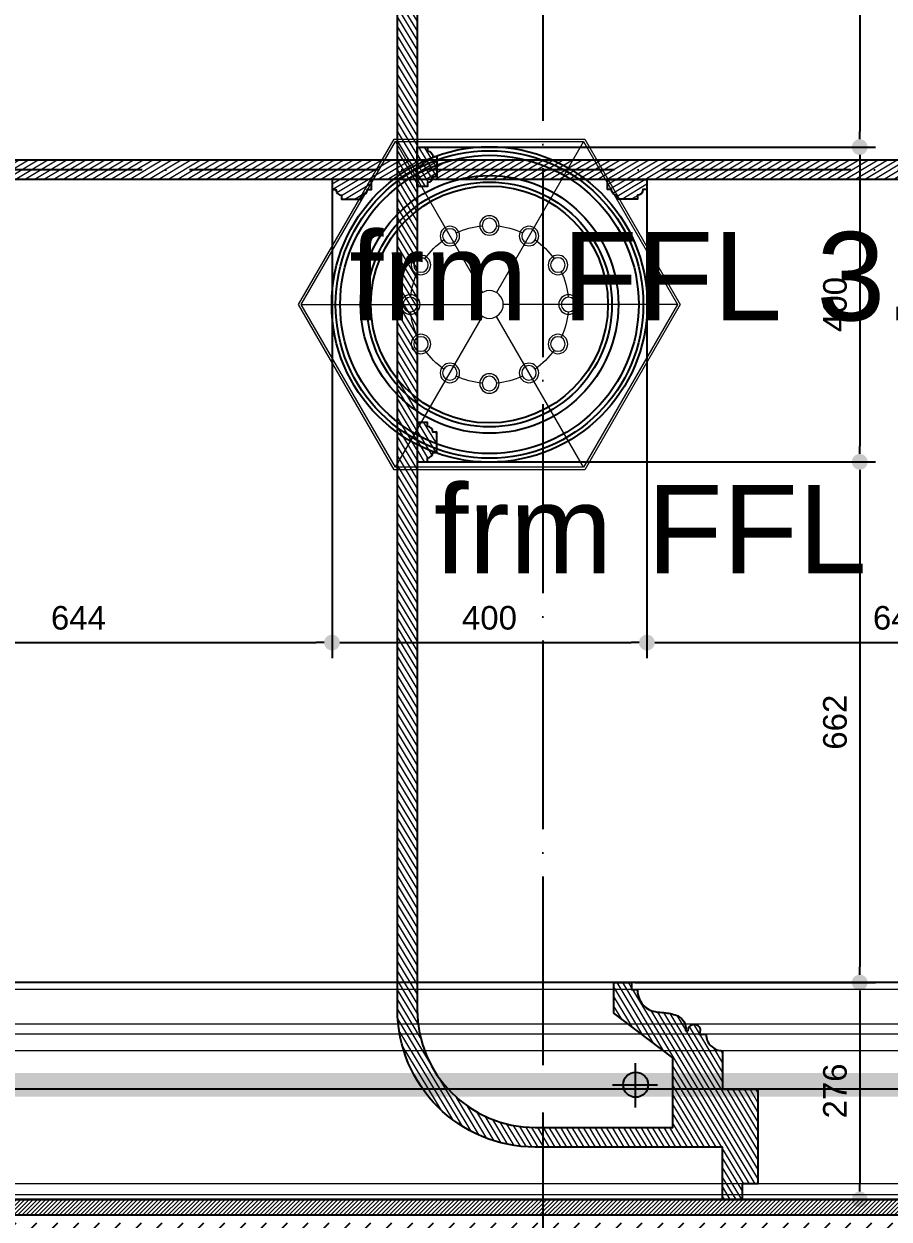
# Model space of a CAD drawing. Header units: inches. Extents: x 193287 to 241687, y 437648 to 550079.
# Drawn here: x 215312 to 216411, y 459577 to 461096 of the extents above; entities that cross this region are included whole.
import ezdxf

# ---------------------------------------------------------------- set-up
doc = ezdxf.new("R2010")
doc.units = ezdxf.units.IN
doc.header["$MEASUREMENT"] = 0
doc.linetypes.add('ACAD_ISO04W100', pattern=[30, 24, -3, 0, -3])
doc.linetypes.add('HIDDEN', pattern=[0.375, 0.25, -0.125])
for name, color, linetype in [('A-DIMESNION-1', 7, 'Continuous'), ('CQ Grg Gypsum', 41, 'Continuous'), ('CQ Light Elevation', 4, 'Continuous'), ('CQ text label', 3, 'Continuous'), ('CQ Wood Section', 1, 'Continuous'), ('Layer1', 1, 'Continuous'), ('xref grd floor$2$CQ Wall hatch_CHB', 8, 'Continuous')]:
    doc.layers.add(name, color=color, linetype=linetype)
for name, color, linetype, lineweight in [('CQ gypsum 2', 42, 'Continuous', 0), ('CQ Gypsum Hatch', 8, 'Continuous', 20), ('CQ lighting plan', 7, 'Continuous', 0), ('CQ Mirror-Glass', 4, 'Continuous', 0), ('CQ plan and elev dimension', 252, 'Continuous', 35), ('CQ wooh hatch', 8, 'HIDDEN', 18), ('Glass', 4, 'Continuous', 0)]:
    doc.layers.add(name, color=color, linetype=linetype, lineweight=lineweight)
doc.styles.get("Standard").update_dxf_attribs({"font": 'arial.ttf'})
doc.dimstyles.new('CQ 20', dxfattribs={"dimscale": 0.2, "dimtxt": 150, "dimasz": 100, "dimexe": 100, "dimexo": 20, "dimgap": 80, "dimtad": 1, "dimdec": 0, "dimzin": 0, "dimdsep": 46, "dimtxsty": 'Standard', "dimblk": 'DOT', "dimcen": 100, "dimclrd": 1, "dimclre": 1, "dimclrt": 3, "dimadec": 0, "dimazin": 0, "dimtfac": 1, "dimtdec": 0, "dimtofl": 0, "dimtmove": 0, "dimatfit": 3, "dimfxl": 1, "dimtolj": 1, "dimtzin": 0, "dimlwd": -1, "dimarcsym": 0})
pattern_1 = [(211.0285767170143, (0, 0), (3.221659560689485, -5.355689467754646), [])]

# ---------------------------------------------------------------- blocks, each defined once
blk = doc.blocks.new('gf15 WC wall plan')
at = {"layer": 'xref grd floor$2$CQ Wall hatch_CHB', "extrusion": (-4.885221514467737e-08, 5.985931785203955e-09, 0.9999999999999988)}
h = blk.add_hatch(dxfattribs=at)
h.set_pattern_fill('ANSI31,_O', color=8, scale=149.9999999999999)
h.set_pattern_definition([(45, (0, 0), (-13.25825214724776, 13.25825214724776), [])])
h.paths.add_polyline_path([(208293.9253826972, 459572.2106636592), (208243.9253826985, 459572.2102942753), (208243.9201743844, 460427.1767733655), (208293.9201743833, 460427.1771427497)], flags=16)
h.paths.add_polyline_path([(207773.1358699492, 459572.2068162319), (207773.1358699492, 459372.2068162266), (210693.9267741525, 459372.2283941008), (210693.9252966241, 459572.2283940944), (208393.9253826943, 459572.2114024273), (208393.9194356097, 460527.1782508994), (208393.7866682873, 460577.1091258041), (208193.7866682896, 460577.1091258042), (208193.8566373116, 460527.1769580551), (208043.9194356214, 460527.1756652107), (208043.9253827038, 459572.2088167387)])
blk = doc.blocks.new('gf15 section line')
at = {"layer": 'Layer1', "linetype": 'ACAD_ISO04W100', "ltscale": 10}
blk.add_line((215468.0817826139, 463774.7741374121, -0.0007205833194886865), (215468.0817826139, 459893.5750722382, -0.0007205833194886865), dxfattribs=at)
at = {"layer": 'Layer1', "linetype": 'ACAD_ISO04W100', "ltscale": 10, "elevation": -0.0006280608648112792}
blk.add_lwpolyline([(217359.7479773852, 461972.0697048946), (213162.2267059415, 461972.0697048946), (213162.2267059415, 461972.0697048946)], dxfattribs=at)
blk = doc.blocks.new('SECTION CEILING A AND B')
at = {"layer": 'CQ Gypsum Hatch', "extrusion": (-4.885221514467737e-08, 5.985931785203955e-09, 0.9999999999999988)}
h = blk.add_hatch(dxfattribs=at)
h.set_pattern_fill('ANSI31', color=256, scale=50, angle=166.0285767170143, style=0)
h.set_pattern_definition(pattern_1)
edge = h.paths.add_edge_path()
edge.add_line((208443.7849097897, 454500.0325953988), (208423.7849484285, 454500.0325953988))
edge.add_line((208423.7849484285, 454500.0325953986), (208423.7849578347, 454525.0326123299))
edge.add_line((208423.7849578347, 454525.0326123299), (208490.2929564922, 454525.0326098813))
edge.add_line((208490.2929564921, 454525.0326098814), (208490.2929629148, 454763.071765746))
edge.add_arc((208665.2929629149, 454763.0717657459), 175.0000000000809, 90.00000000002188, 179.9999999999988, ccw=False)
edge.add_line((208665.2929629149, 454938.071765746), (210422.2769527622, 454938.0716761231))
edge.add_arc((210422.276952762, 454763.0716761229), 175.0000000000104, -1.972466634470038e-11, 89.99999999998488, ccw=False)
edge.add_line((210597.2769527621, 454763.071676123), (210597.2769591847, 454525.0325202584))
edge.add_line((210597.2769591848, 454525.0325202584), (210663.7849578423, 454525.032522707))
edge.add_line((210663.7849578422, 454525.032522707), (210663.7849672485, 454500.0325057757))
edge.add_line((210663.7849672485, 454500.0325057758), (210643.7850058873, 454500.0325057758))
edge.add_line((210643.7850058872, 454500.0325057756), (210643.7850173671, 454480.0324942958))
edge.add_line((210643.7850173672, 454480.0324942959), (210523.7769527616, 454480.0324329131))
edge.add_line((210523.7769527615, 454480.0324329132), (210523.7769527616, 454525.0315746129))
edge.add_line((210523.7769527616, 454525.0315746127), (210474.7769527617, 454525.0315746127))
edge.add_arc((210453.7769527615, 454525.0315746127), 21.00000000001311, -1.655637739435834e-11, 90.00000000013758)
edge.add_line((210453.7769527615, 454546.0315746128), (210453.7769527616, 454555.0315746128))
edge.add_arc((210448.9251286735, 454561.1383035385), 7.799508648191514, 90.00000000008589, 308.4673023858252, ccw=False)
edge.add_line((210448.9251286736, 454568.9378121866), (210448.9251286736, 454571.9378121866))
edge.add_arc((210446.7728611257, 454589.9046622898), 18.09530210381219, 205.7714928765666, 276.8309702012858, ccw=False)
edge.add_arc((210479.7534256677, 454602.7962334284), 53.47024035362525, 186.1635720952232, 202.8448179782273, ccw=False)
edge.add_arc((210094.2561368711, 454569.4318206353), 333.4821786606142, 4.751447811002603, 6.568657367648864)
edge.add_arc((210389.8473039427, 454603.4951739008), 35.93479784875719, 6.527251481520136, 25.3966808044831)
edge.add_arc((210397.9872785086, 454605.1355510861), 27.95025194108858, 29.51902534148804, 91.82174081905524)
edge.add_line((210397.0987394838, 454633.0716761212), (210397.0987394839, 454640.5716761212))
edge.add_line((210397.0987394838, 454640.5716761212), (210388.0987394838, 454640.5716761212))
edge.add_line((210388.0987394838, 454640.5716761212), (210388.0987394839, 454663.0716761231))
edge.add_line((210388.0987394838, 454663.0716761229), (210427.170590851, 454663.071676121))
edge.add_line((210427.1705908511, 454663.071676121), (210483.7769527617, 454588.071676121))
edge.add_line((210483.7769527617, 454588.0716761212), (210572.2769527622, 454588.0716761212))
edge.add_line((210572.2769527621, 454588.0716761212), (210572.2769527622, 454763.071676123))
edge.add_arc((210422.2769527621, 454763.0716761229), 149.9999999999423, 1.09411081042345e-12, 90.00000000002268)
edge.add_line((210422.2769527621, 454913.0716761229), (208665.2929629148, 454913.0717657459))
edge.add_arc((208665.2929629149, 454763.0717657459), 150.0000000000553, 89.99999999999037, 179.9999999999741)
edge.add_line((208515.2929629149, 454763.0717657459), (208515.2929629149, 454588.071765744))
edge.add_line((208515.2929629148, 454588.0717657442), (208603.7929629153, 454588.0717657442))
edge.add_line((208603.7929629154, 454588.0717657442), (208660.399324826, 454663.0717657442))
edge.add_line((208660.3993248259, 454663.0717657442), (208699.4711761931, 454663.0717657461))
edge.add_line((208699.4711761931, 454663.071765746), (208699.4711761931, 454640.5717657441))
edge.add_line((208699.4711761931, 454640.5717657441), (208690.4711761931, 454640.5717657441))
edge.add_line((208690.4711761931, 454640.5717657442), (208690.471176193, 454633.0717657442))
edge.add_arc((208689.5826371683, 454605.1356407092), 27.95025194110979, 88.17825918106928, 150.4809746586266)
edge.add_arc((208697.7226117339, 454603.4952635241), 35.9347978485243, 154.6033191954972, 173.4727485184707)
edge.add_arc((208993.3137788072, 454569.4319102603), 333.482178661847, 173.431342632741, 175.2485521893872)
edge.add_arc((208607.816490009, 454602.7963230516), 53.47024035380047, -22.844817978407775, -6.163572095407119, ccw=False)
edge.add_arc((208640.7970545513, 454589.9047519128), 18.09530210368276, 263.169029798688, 334.22850712339607, ccw=False)
edge.add_line((208638.6447870034, 454571.9379018097), (208638.6447870033, 454568.9379018097))
edge.add_arc((208638.6447870034, 454561.1383931615), 7.799508648183966, -128.4673023859773, 89.99999999998272, ccw=False)
edge.add_line((208633.7929629153, 454555.0316642358), (208633.7929629153, 454546.0316642359))
edge.add_arc((208633.7929629154, 454525.0316642359), 21.00000000001311, 89.99999999998346, 179.9999999999834)
edge.add_line((208612.7929629154, 454525.0316642357), (208563.7929629154, 454525.0316642357))
edge.add_line((208563.7929629154, 454525.0316642358), (208563.7929629153, 454480.0325225361))
edge.add_line((208563.7929629154, 454480.0325225362), (208443.7848983099, 454480.032583919))
edge.add_line((208443.7848983098, 454480.032583919), (208443.7849097897, 454500.0325953988))
h = blk.add_hatch(dxfattribs=at)
h.set_pattern_fill('ANSI31', color=256, scale=50, angle=166.0285767170143, style=0)
h.set_pattern_definition(pattern_1)
edge = h.paths.add_edge_path()
edge.add_line((209743.8259636351, 454913.071709873), (209743.8259636351, 454900.1428368285))
edge.add_line((209743.8259636352, 454900.1428368285), (209738.8259636353, 454900.1428368285))
edge.add_arc((209731.7476540919, 454900.1500785601), 7.078313247855713, -89.94138141292848, -0.058618587448620474, ccw=False)
edge.add_line((209731.7548958233, 454893.0717690166), (209731.7548958233, 454888.0717690166))
edge.add_line((209731.7548958233, 454888.0717690166), (209705.8970314471, 454888.071709873))
edge.add_line((209705.8970314471, 454888.0717098732), (209705.897031447, 454893.0717098732))
edge.add_arc((209705.9042731784, 454900.1500194165), 7.078313247756709, 180.0586185872999, 269.9413814132354, ccw=False)
edge.add_line((209698.8259636351, 454900.142777685), (209693.8259636351, 454900.142777685))
edge.add_line((209693.8259636351, 454900.142777685), (209693.8259636016, 454913.071709873))
edge.add_line((209693.8259636016, 454913.071709873), (209743.8259636351, 454913.071709873))
edge = h.paths.add_edge_path()
edge.add_line((209343.7439520419, 454913.0717098731), (209343.7439520419, 454900.1428368286))
edge.add_line((209343.7439520419, 454900.1428368285), (209348.7439520418, 454900.1428368285))
edge.add_arc((209355.8222615851, 454900.1500785602), 7.078313247785144, 180.0586185876428, 269.9413814131221)
edge.add_line((209355.8150198537, 454893.0717690168), (209355.8150198537, 454888.0717690168))
edge.add_line((209355.8150198537, 454888.0717690168), (209381.67288423, 454888.0717098733))
edge.add_line((209381.67288423, 454888.0717098732), (209381.67288423, 454893.0717098732))
edge.add_arc((209381.6656424985, 454900.1500194164), 7.078313247785144, 270.0586185876429, 359.9413814131221)
edge.add_line((209388.7439520418, 454900.1427776851), (209393.7439520418, 454900.142777685))
edge.add_line((209393.7439520418, 454900.1427776848), (209393.7439520756, 454913.0717098732))
edge.add_line((209393.7439520756, 454913.0717098732), (209343.743952042, 454913.0717098732))
at = {"layer": 'CQ Grg Gypsum', "extrusion": (-4.885221514467737e-08, 5.985931785203956e-09, 0.9999999999999988), "elevation": -0.007346103047226621}
blk.add_lwpolyline([(208443.7849097897, 454500.0325953986), (208423.7849484284, 454500.0325953984), (208423.7849578346, 454525.0326123297), (208490.2929564921, 454525.0326098813), (208490.2929629147, 454763.0717657457, -0.414213562373095), (208665.2929629148, 454938.0717657459), (210422.2769527621, 454938.0716761229, -0.4142135623730951), (210597.2769527621, 454763.0716761228), (210597.2769591847, 454525.0325202582), (210663.7849578422, 454525.0325227068), (210663.7849672485, 454500.0325057756), (210643.7850058872, 454500.0325057755), (210643.7850173671, 454480.0324942957), (210523.7769527615, 454480.032432913), (210523.7769527615, 454525.0315746125), (210474.7769527616, 454525.0315746127, 0.4142135623730951), (210453.7769527615, 454546.0315746127), (210453.7769527616, 454555.0315746126, -1.408012182039782), (210448.9251286736, 454568.9378121864), (210448.9251286736, 454571.9378121865, -0.3203886580188211), (210430.4774045141, 454582.0371307805, -0.07291447245681257), (210426.5922739091, 454597.0552799207, 0.00792923866215691), (210425.5491688623, 454607.580089774, 0.08251996361405504), (210422.3093679562, 454618.9069906794, 0.2787474963378558), (210397.0987394838, 454633.071676121), (210397.0987394838, 454640.571676121), (210388.0987394838, 454640.571676121), (210388.0987394838, 454663.0716761227), (210427.170590851, 454663.0716761208), (210483.7769527617, 454588.071676121), (210572.2769527621, 454588.071676121), (210572.2769527621, 454763.0716761227, 0.4142135623730951), (210422.2769527621, 454913.0716761227), (208665.2929629148, 454913.0717657457, 0.414213562373095), (208515.2929629148, 454763.0717657457), (208515.2929629147, 454588.071765744), (208603.7929629153, 454588.0717657441), (208660.3993248259, 454663.0717657441), (208699.471176193, 454663.0717657458), (208699.471176193, 454640.5717657439), (208690.471176193, 454640.571765744), (208690.471176193, 454633.0717657439, 0.2787474963378738), (208665.2605477206, 454618.9070803025, 0.08251996361405872), (208662.0207468145, 454607.5801793971, 0.007929238662157688), (208660.9776417677, 454597.0553695437, -0.0729144724568158), (208657.0925111627, 454582.0372204033, -0.3203886580188293), (208638.6447870034, 454571.9379018095), (208638.6447870033, 454568.9379018095, -1.408012182039784), (208633.7929629152, 454555.0316642356), (208633.7929629153, 454546.0316642357, 0.414213562373095), (208612.7929629153, 454525.0316642355), (208563.7929629153, 454525.0316642356), (208563.7929629154, 454480.032522536), (208443.7848983098, 454480.0325839188)], format="xyb", close=True, dxfattribs=at)
at = {"layer": 'CQ Grg Gypsum', "extrusion": (-4.885221514467737e-08, 5.985931785203956e-09, 0.9999999999999988)}
for points, elevation in [([(209343.7439520418, 454913.0717098729), (209343.7439520419, 454900.1428368284), (209348.7439520418, 454900.1428368284, 0.4136143785872561), (209355.8150198537, 454893.0717690166), (209355.8150198536, 454888.0717690166), (209381.6728842299, 454888.071709873), (209381.6728842299, 454888.071709873), (209381.6728842299, 454893.0717098729, 0.4136143785872561), (209388.7439520418, 454900.1427776849), (209393.7439520418, 454900.1427776847), (209393.7439520756, 454913.071709873), (209343.7439520418, 454913.0717098729)], -0.00734610304722662), ([(209743.8259636351, 454913.0717098728), (209743.8259636351, 454900.1428368283), (209738.8259636352, 454900.1428368283, -0.4136143785872561), (209731.7548958233, 454893.0717690164), (209731.7548958233, 454888.0717690164), (209705.8970314471, 454888.071709873), (209705.8970314471, 454888.071709873), (209705.8970314469, 454893.071709873, -0.4136143785872561), (209698.825963635, 454900.1427776848), (209693.8259636351, 454900.1427776848), (209693.8259636015, 454913.0717098729), (209743.8259636351, 454913.0717098728)], -0.007346671496147721)]:
    blk.add_lwpolyline(points, format="xyb", dxfattribs=dict(at, elevation=elevation))
blk = doc.blocks.new('SECTION CEILING C AND D')
at = {"layer": 'CQ Gypsum Hatch'}
h = blk.add_hatch(dxfattribs=at)
h.set_pattern_fill('ANSI31', color=256, scale=50.00000000000004, angle=166.0285767170143, style=0)
h.set_pattern_definition([(211.0285767170143, (0, 0), (3.221659560689488, -5.35568946775465), [])])
edge = h.paths.add_edge_path()
edge.add_line((221496.3634083793, 451355.5940321152), (221476.3634470181, 451355.5940321151))
edge.add_line((221476.3634470181, 451355.5940321151), (221476.3634564243, 451380.5940490463))
edge.add_line((221476.3634564243, 451380.5940490463), (221542.8714550818, 451380.5940465979))
edge.add_line((221542.8714550818, 451380.5940465979), (221542.8714615044, 451618.6332024623))
edge.add_arc((221717.8714615046, 451618.6332024623), 175.0000000001455, 90.00000000000949, 180.000000000019, ccw=False)
edge.add_line((221717.8714615045, 451793.6332024625), (223510.0454513518, 451793.6331128395))
edge.add_arc((223510.0454513518, 451618.6331128394), 175, 0, 89.9999999999904, ccw=False)
edge.add_line((223685.0454513518, 451618.6331128395), (223685.0454577744, 451380.5939569749))
edge.add_line((223685.0454577744, 451380.5939569749), (223751.5534564319, 451380.5939594235))
edge.add_line((223751.5534564319, 451380.5939594235), (223751.5534658382, 451355.5939424923))
edge.add_line((223751.5534658382, 451355.5939424923), (223731.5535044769, 451355.5939424921))
edge.add_line((223731.5535044769, 451355.5939424921), (223731.5535159568, 451335.5939310124))
edge.add_line((223731.5535159568, 451335.5939310124), (223611.5454513512, 451335.5938696297))
edge.add_line((223611.5454513512, 451335.5938696297), (223611.5454513512, 451380.5930113292))
edge.add_line((223611.5454513512, 451380.5930113292), (223562.5454513513, 451380.5930113293))
edge.add_arc((223541.5454513513, 451380.5930113291), 21.00000000005821, 1.587987341361105e-10, 90.00000000015879)
edge.add_line((223541.5454513512, 451401.5930113293), (223541.5454513513, 451410.5930113292))
edge.add_arc((223536.6936272633, 451416.6997402548), 7.799508648152966, 90, 308.4673023861515, ccw=False)
edge.add_line((223536.6936272633, 451424.4992489031), (223536.6936272633, 451427.4992489031))
edge.add_arc((223534.5413597154, 451445.4660990062), 18.09530210384791, 205.7714928767011, 276.8309702013683, ccw=False)
edge.add_arc((223567.5219242569, 451458.3576701449), 53.47024035310794, 186.1635720954239, 202.844817978426, ccw=False)
edge.add_arc((223182.0246354605, 451424.9932573508), 333.4821786610068, 4.751447811113967, 6.568657367759998)
edge.add_arc((223477.615802532, 451459.0566106173), 35.93479784915663, 6.527251481196853, 25.39668080415777)
edge.add_arc((223485.7557770983, 451460.6969878025), 27.9502519411558, 29.51902534153829, 91.82174081903165)
edge.add_line((223484.8672380735, 451488.6331128377), (223484.8672380735, 451496.1331128377))
edge.add_line((223484.8672380735, 451496.1331128377), (223475.8672380735, 451496.1331128377))
edge.add_line((223475.8672380735, 451496.1331128377), (223475.8672380735, 451518.6331128394))
edge.add_line((223475.8672380735, 451518.6331128394), (223514.9390894407, 451518.6331128374))
edge.add_line((223514.9390894407, 451518.6331128374), (223571.5454513514, 451443.6331128376))
edge.add_line((223571.5454513514, 451443.6331128376), (223660.0454513518, 451443.6331128376))
edge.add_line((223660.0454513518, 451443.6331128376), (223660.0454513518, 451618.6331128394))
edge.add_arc((223510.0454513518, 451618.6331128392), 150, 0, 89.99999999999999)
edge.add_line((223510.0454513518, 451768.6331128394), (221717.8714615045, 451768.6332024623))
edge.add_arc((221717.8714615045, 451618.6332024622), 150, 89.99999999999999, 180)
edge.add_line((221567.8714615045, 451618.6332024623), (221567.8714615044, 451443.6332024607))
edge.add_line((221567.8714615044, 451443.6332024607), (221656.371461505, 451443.6332024607))
edge.add_line((221656.371461505, 451443.6332024607), (221712.9778234156, 451518.6332024607))
edge.add_line((221712.9778234156, 451518.6332024607), (221752.0496747827, 451518.6332024625))
edge.add_line((221752.0496747827, 451518.6332024625), (221752.0496747827, 451496.1332024605))
edge.add_line((221752.0496747827, 451496.1332024605), (221743.0496747827, 451496.1332024607))
edge.add_line((221743.0496747827, 451496.1332024607), (221743.0496747827, 451488.6332024605))
edge.add_arc((221742.1611357578, 451460.6970774254), 27.9502519410732, 88.17825918066262, 150.4809746582109)
edge.add_arc((221750.301110324, 451459.0567002404), 35.93479784899679, 154.6033191957228, 173.4727485186793)
edge.add_arc((222045.8922773975, 451424.9933469757), 333.4821786626222, 173.431342632584, 175.2485521892302)
edge.add_arc((221660.3949885988, 451458.357759768), 53.47024035372762, 337.15518202151657, 353.8364279045223, ccw=False)
edge.add_arc((221693.375553141, 451445.466188629), 18.09530210362531, 263.16902979845247, 334.22850712318433, ccw=False)
edge.add_line((221691.2232855931, 451427.4993385262), (221691.2232855929, 451424.4993385262))
edge.add_arc((221691.223285593, 451416.6998298779), 7.799508648167831, -128.46730238588572, 90, ccw=False)
edge.add_line((221686.3714615049, 451410.5931009523), (221686.371461505, 451401.5931009523))
edge.add_arc((221686.3714615051, 451380.5931009521), 21.00000000011642, 90.0000000002382, 180.0000000001588)
edge.add_line((221665.371461505, 451380.5931009522), (221616.371461505, 451380.5931009522))
edge.add_line((221616.371461505, 451380.5931009522), (221616.371461505, 451335.5939592526))
edge.add_line((221616.371461505, 451335.5939592526), (221496.3633968995, 451335.5940206355))
edge.add_line((221496.3633968995, 451335.5940206355), (221496.3634083793, 451355.5940321152))
at = {"layer": 'CQ Gypsum Hatch', "extrusion": (-4.885221514467738e-08, 5.985931785203955e-09, 0.9999999999999988)}
h = blk.add_hatch(dxfattribs=at)
h.set_pattern_fill('ANSI31', color=256, scale=50.00000000000004, angle=166.0285767170143, style=0)
h.set_pattern_definition([(211.0285767170143, (13070.17349858927, -3144.438563283119), (3.221659560689488, -5.355689467754651), [])])
edge = h.paths.add_edge_path()
edge.add_line((222813.9994622246, 451768.6331465902), (222813.9994622246, 451755.7042735457))
edge.add_line((222813.9994622246, 451755.7042735457), (222808.9994622247, 451755.7042735457))
edge.add_arc((222801.9211526813, 451755.7115152773), 7.07831324785572, -89.94138141292848, -0.058618587448620474, ccw=False)
edge.add_line((222801.9283944128, 451748.6332057338), (222801.9283944128, 451743.6332057338))
edge.add_line((222801.9283944128, 451743.6332057338), (222776.0705300365, 451743.6331465903))
edge.add_line((222776.0705300366, 451743.6331465904), (222776.0705300364, 451748.6331465904))
edge.add_arc((222776.0777717678, 451755.7114561337), 7.078313247756716, 180.0586185872999, 269.9413814132354, ccw=False)
edge.add_line((222768.9994622245, 451755.7042144022), (222763.9994622245, 451755.7042144022))
edge.add_line((222763.9994622246, 451755.7042144022), (222763.999462191, 451768.6331465903))
edge.add_line((222763.999462191, 451768.6331465903), (222813.9994622245, 451768.6331465903))
edge = h.paths.add_edge_path()
edge.add_line((222413.9174506313, 451768.6331465903), (222413.9174506313, 451755.7042735458))
edge.add_line((222413.9174506314, 451755.7042735458), (222418.9174506313, 451755.7042735457))
edge.add_arc((222425.9957601746, 451755.7115152774), 7.078313247785151, 180.0586185876428, 269.9413814131221)
edge.add_line((222425.9885184432, 451748.633205734), (222425.9885184432, 451743.633205734))
edge.add_line((222425.9885184431, 451743.633205734), (222451.8463828194, 451743.6331465905))
edge.add_line((222451.8463828194, 451743.6331465904), (222451.8463828194, 451748.6331465904))
edge.add_arc((222451.8391410879, 451755.7114561336), 7.078313247785151, 270.0586185876429, 359.9413814131221)
edge.add_line((222458.9174506312, 451755.7042144023), (222463.9174506312, 451755.7042144022))
edge.add_line((222463.9174506312, 451755.7042144021), (222463.917450665, 451768.6331465904))
edge.add_line((222463.9174506651, 451768.6331465904), (222413.9174506314, 451768.6331465904))
at = {"layer": 'CQ Grg Gypsum', "extrusion": (-4.885221514467737e-08, 5.985931785203956e-09, 0.9999999999999988), "elevation": -0.008773270307329804}
blk.add_lwpolyline([(221496.363408379, 451355.5940321154), (221476.3634470178, 451355.5940321152), (221476.363456424, 451380.5940490465), (221542.8714550814, 451380.594046598), (221542.8714615041, 451618.6332024625, -0.414213562373095), (221717.8714615042, 451793.6332024626), (223510.0454513514, 451793.6331128397, -0.4142135623730951), (223685.0454513514, 451618.6331128396), (223685.0454577741, 451380.593956975), (223751.5534564315, 451380.5939594236), (223751.5534658378, 451355.5939424924), (223731.5535044766, 451355.5939424922), (223731.5535159565, 451335.5939310125), (223611.5454513509, 451335.5938696298), (223611.5454513509, 451380.5930113293), (223562.545451351, 451380.5930113294, 0.4142135623730951), (223541.5454513509, 451401.5930113294), (223541.545451351, 451410.5930113294, -1.408012182039782), (223536.693627263, 451424.4992489032), (223536.693627263, 451427.4992489032, -0.3203886580188211), (223518.2459031035, 451437.5985674972, -0.07291447245681257), (223514.3607724985, 451452.6167166375, 0.00792923866215691), (223513.3176674517, 451463.1415264908, 0.08251996361405504), (223510.0778665455, 451474.4684273962, 0.2787474963378558), (223484.8672380731, 451488.6331128378), (223484.8672380731, 451496.1331128378), (223475.8672380731, 451496.1331128378), (223475.8672380731, 451518.6331128395), (223514.9390894404, 451518.6331128376), (223571.545451351, 451443.6331128377), (223660.0454513514, 451443.6331128377), (223660.0454513514, 451618.6331128395, 0.4142135623730951), (223510.0454513514, 451768.6331128395), (221717.8714615042, 451768.6332024625, 0.414213562373095), (221567.8714615042, 451618.6332024625), (221567.8714615041, 451443.6332024608), (221656.3714615047, 451443.6332024608), (221712.9778234152, 451518.6332024608), (221752.0496747824, 451518.6332024626), (221752.0496747824, 451496.1332024607), (221743.0496747824, 451496.1332024608), (221743.0496747824, 451488.6332024607, 0.2787474963378738), (221717.83904631, 451474.4685170192, 0.08251996361405872), (221714.5992454038, 451463.1416161139, 0.007929238662157688), (221713.5561403571, 451452.6168062605, -0.0729144724568158), (221709.671009752, 451437.5986571201, -0.3203886580188293), (221691.2232855927, 451427.4993385263), (221691.2232855926, 451424.4993385263, -1.408012182039784), (221686.3714615046, 451410.5931009524), (221686.3714615047, 451401.5931009525, 0.414213562373095), (221665.3714615047, 451380.5931009523), (221616.3714615047, 451380.5931009523), (221616.3714615047, 451335.5939592528), (221496.3633968991, 451335.5940206356)], format="xyb", close=True, dxfattribs=at)
at = {"layer": 'CQ Grg Gypsum', "extrusion": (-4.885221514467737e-08, 5.985931785203956e-09, 0.9999999999999988)}
for points, elevation in [([(222413.9174506311, 451768.6331465896), (222413.9174506312, 451755.704273545), (222418.917450631, 451755.7042735451, 0.4136143785872561), (222425.988518443, 451748.6332057333), (222425.9885184429, 451743.6332057333), (222451.8463828192, 451743.6331465897), (222451.8463828192, 451743.6331465897), (222451.8463828192, 451748.6331465896, 0.4136143785872561), (222458.917450631, 451755.7042144015), (222463.917450631, 451755.7042144013), (222463.9174506649, 451768.6331465897), (222413.9174506311, 451768.6331465896)], -0.008771639248283798), ([(222813.9994622244, 451768.6331465894), (222813.9994622244, 451755.704273545), (222808.9994622245, 451755.7042735449, -0.4136143785872561), (222801.9283944126, 451748.6332057331), (222801.9283944126, 451743.6332057331), (222776.0705300363, 451743.6331465896), (222776.0705300363, 451743.6331465896), (222776.0705300362, 451748.6331465896, -0.4136143785872561), (222768.9994622243, 451755.7042144014), (222763.9994622244, 451755.7042144014), (222763.9994621908, 451768.6331465895), (222813.9994622244, 451768.6331465894)], -0.008772207697204897)]:
    blk.add_lwpolyline(points, format="xyb", dxfattribs=dict(at, elevation=elevation))
at = {"layer": 'CQ Light Elevation', "extrusion": (-4.885221514467737e-08, 5.985931785203956e-09, 0.9999999999999988)}
for points, elevation in [([(221622.0727365949, 451520.2962174568), (221622.0727365949, 451463.1294082287)], -0.00877110811993196), ([(221593.1039725536, 451491.0480204136), (221649.4034347953, 451491.0480204134)], -0.008771108119931962)]:
    blk.add_lwpolyline(points, dxfattribs=dict(at, elevation=elevation))
blk.add_circle((221622.0727365949, 451491.0480204134, -0.008771108119931962), 15.87653305614367, dxfattribs=at)
blk = doc.blocks.new('vanity gf-15')
at = {"layer": 'CQ wooh hatch', "linetype": 'ByBlock', "extrusion": (-4.88522151446774e-08, 5.985931785203956e-09, 0.9999999999999988)}
h = blk.add_hatch(dxfattribs=at)
h.set_pattern_fill('ANSI31', color=256, scale=30.00000000000006, angle=-180)
h.set_pattern_definition([(225, (-5.331765241535519e-09, -129.7731608828757), (2.651650429449559, -2.651650429449559), [])])
h.paths.add_polyline_path([(210423.8386439621, 459582.1116100324), (208663.8022110169, 459582.1116100324), (208663.8022110169, 459602.1081235725), (210423.8386439626, 459602.1081236136)])
at = {"layer": 'CQ Mirror-Glass', "extrusion": (-4.885221514467737e-08, 5.985931785203956e-09, 0.9999999999999988), "elevation": -0.008225228890931162}
blk.add_lwpolyline([(208693.5124156521, 459608.1205094772), (208683.8245858584, 459608.1205094934, 0.037239687188083), (208683.7800837225, 459608.1171903993), (208663.8022110168, 459605.1205094935), (208663.8022110167, 459602.1205094935), (208693.5124156521, 459602.1205094772), (210423.838643962, 459602.1204908174), (210423.8386439619, 459605.1204908173), (210403.8386439619, 459608.1171717232, 0.05590576497538701), (210403.8386439619, 459608.1171717232)], format="xyb", close=True, dxfattribs=at)
at = {"layer": 'CQ Wood Section', "extrusion": (-4.885221514467737e-08, 5.985931785203956e-09, 0.9999999999999988), "elevation": -0.008226476745328372}
blk.add_lwpolyline([(210423.8386439621, 459582.1116100324), (208663.8022110169, 459582.1116100324), (208663.8022110169, 459602.1081235725), (210423.8386439626, 459602.1081236136)], close=True, dxfattribs=at)
blk = doc.blocks.new('A$C0E773A1C')
at = {"layer": 'Glass'}
for p, q in [((0, 239.0230114446022), (0, 17.61059186124476)), ((-207, 119.5115057223593), (-15.25121992756612, 8.805295930535067)), ((207, 119.5115057222428), (15.25121992750792, 8.805295930651482)), ((-207.0000000001164, -119.5115057221264), (-15.25121992750792, -8.805295930651482)), ((207, -119.5115057222428), (15.25121992750792, -8.80529593070969)), ((0, -239.0230114444857), (0, -17.61059186130296))]:
    blk.add_line(p, q, dxfattribs=at)
for points in [[(-210.0000000000582, -121.2435565298074), (0, -242.487113059673), (210, -121.2435565298656), (210, 121.2435565297492), (5.82077e-11, 242.487113059673), (-210, 121.2435565298074)], [(-207.0000000000582, -119.5115057221846), (0, -239.023011444544), (207, -119.5115057222428), (207, 119.5115057221846), (0, 239.023011444544), (-207, 119.5115057223011)]]:
    blk.add_lwpolyline(points, close=True, dxfattribs=at)
for centre, radius in [((0, 100.4684314218466), 12.37583990416853), ((0, 100.4684314218466), 9.258665780768684), ((-50.23421571089421, 87.00821388961049), 12.37583990416853), ((-50.23421571089421, 87.00821388961049), 9.258665780768684), ((50.23421571101062, 87.00821388966871), 12.37583990416853), ((50.23421571101062, 87.00821388966871), 9.258665780768684), ((-87.00821388972689, 50.23421571101062), 12.37583990416853), ((87.00821388972689, 50.23421571089421), 12.37583990416853), ((-87.00821388972689, 50.23421571101062), 9.258665780768684), ((87.00821388972689, 50.23421571089421), 9.258665780768684), ((0, 0), 17.61059186125119), ((-100.4684314218466, -5.82077e-11), 12.37583990416853), ((-100.4684314218466, -5.82077e-11), 9.258665780768684), ((100.4684314219048, 0), 12.37583990416853), ((100.4684314219048, 0), 9.258665780768684), ((-87.00821388972689, -50.23421571089421), 12.37583990416853), ((-87.00821388972689, -50.23421571089421), 9.258665780768684), ((87.00821388972689, -50.23421571095241), 12.37583990416853), ((87.00821388972689, -50.23421571095241), 9.258665780768684), ((-50.23421571095241, -87.00821388978513), 12.37583990416853), ((50.23421571089421, -87.00821388978513), 12.37583990416853), ((-50.23421571095241, -87.00821388978513), 9.258665780768684), ((0, -100.4684314218466), 12.37583990416853), ((50.23421571089421, -87.00821388978513), 9.258665780768684), ((0, -100.4684314218466), 9.258665780768684)]:
    blk.add_circle(centre, radius, dxfattribs=at)
for start, end in [(95.28196130513157, 114.7180386971825), (65.28196130281745, 84.71803869486844), (125.2819613037901, 144.7180386963198), (35.28196130368017, 54.71803869620988), (155.2819613026356, 174.7180386948492), (5.281961305150749, 24.71803869736439), (185.2819613051506, 204.7180386973644), (335.2819613026357, 354.7180386948493), (215.2819613036802, 234.7180386962099), (305.2819613037901, 324.7180386963198), (245.2819613028175, 264.7180386948684), (275.2819613051316, 294.7180386971825)]:
    blk.add_arc((0, 0), 100.4684314218637, start, end, dxfattribs=at)
blk = doc.blocks.new('_Dot')
at = {"color": 0, "linetype": 'ByBlock', "lineweight": -2}
blk.add_line((-0.5, 0), (-1, 0), dxfattribs=at)
at = {"color": 0, "linetype": 'ByBlock', "const_width": 0.5}
blk.add_lwpolyline([(-0.25, 0, 1), (0.25, 0, 1)], format="xyb", close=True, dxfattribs=at)
blk = doc.blocks.new('*D603')
at = {"layer": 'A-DIMESNION-1', "color": 1, "lineweight": -2, "ltscale": 0.05, "transparency": 16777216}
for p, q in [((217053.5421522157, 459718.1093650103), (217053.5421522157, 459058.001473578)), ((214753.5421522189, 459568.109364808), (214753.5421522189, 459058.001473578))]:
    blk.add_line(p, q, dxfattribs=at)
at = {"layer": 'A-DIMESNION-1', "color": 1, "ltscale": 0.05, "transparency": 16777216}
blk.add_line((217033.5421522157, 459078.001473578), (214773.5421522189, 459078.001473578), dxfattribs=at)
at = {"layer": 'Defpoints', "color": 0, "linetype": 'Continuous', "ltscale": 0.05, "transparency": 16777216}
for p in [(217053.5421522157, 459722.1093650103, -0.0005674897561168324), (214753.5421522189, 459572.109364808, -0.0006789519611804394), (214753.5421522189, 459078.001473578)]:
    blk.add_point(p, dxfattribs=at)
at = {"layer": 'A-DIMESNION-1', "color": 1, "linetype": 'Continuous', "ltscale": 0.05, "transparency": 16777216, "xscale": 20, "yscale": 20, "zscale": 20, "rotation": 180}
blk.add_blockref('_Dot', (214753.5421522189, 459078.001473578), dxfattribs=at)
at = {"layer": 'A-DIMESNION-1', "color": 1, "linetype": 'Continuous', "ltscale": 0.05, "transparency": 16777216, "xscale": 20, "yscale": 20, "zscale": 20}
blk.add_blockref('_Dot', (217053.5421522157, 459078.001473578), dxfattribs=at)
at = {"layer": 'A-DIMESNION-1', "color": 3, "linetype": 'Continuous', "ltscale": 0.05, "transparency": 16777216, "insert": (215903.5421522173, 459109.3288951332), "char_height": 30, "attachment_point": 5}
blk.add_mtext('\\A1;2300', dxfattribs=at)
blk = doc.blocks.new('*D846')
at = {"layer": 'A-DIMESNION-1', "color": 1, "lineweight": -2, "ltscale": 0.05, "transparency": 16777216}
for p, q in [((215703.5011235033, 460894.728941325), (215703.5011235033, 460289.927597309)), ((215059.2283121392, 460481.6898217963), (215059.2283121392, 460289.927597309))]:
    blk.add_line(p, q, dxfattribs=at)
at = {"layer": 'A-DIMESNION-1', "color": 1, "ltscale": 0.05, "transparency": 16777216}
blk.add_line((215079.2283121392, 460309.927597309), (215683.5011235033, 460309.927597309), dxfattribs=at)
at = {"layer": 'Defpoints', "color": 0, "linetype": 'Continuous', "ltscale": 0.05, "transparency": 16777216}
for p in [(215703.5011235033, 460898.728941325, -0.0007566635576983067), (215059.2283121392, 460485.6898217963, -0.0005500193603758042), (215703.5011235033, 460309.927597309)]:
    blk.add_point(p, dxfattribs=at)
at = {"layer": 'A-DIMESNION-1', "color": 1, "linetype": 'Continuous', "ltscale": 0.05, "transparency": 16777216, "xscale": 20, "yscale": 20, "zscale": 20, "rotation": 180}
blk.add_blockref('_Dot', (215059.2283121392, 460309.927597309), dxfattribs=at)
at = {"layer": 'A-DIMESNION-1', "color": 1, "linetype": 'Continuous', "ltscale": 0.05, "transparency": 16777216, "xscale": 20, "yscale": 20, "zscale": 20}
blk.add_blockref('_Dot', (215703.5011235033, 460309.927597309), dxfattribs=at)
at = {"layer": 'A-DIMESNION-1', "color": 3, "linetype": 'Continuous', "ltscale": 0.05, "transparency": 16777216, "insert": (215381.3647178212, 460341.2447869406), "char_height": 30, "attachment_point": 5}
blk.add_mtext('\\A1;644', dxfattribs=at)
blk = doc.blocks.new('*D847')
at = {"layer": 'A-DIMESNION-1', "color": 1, "lineweight": -2, "ltscale": 0.05, "transparency": 16777216}
for p, q in [((215703.5011235033, 460894.728941325), (215703.5011235033, 460289.927597309)), ((216103.5831350966, 460894.7289421823), (216103.5831350966, 460289.927597309))]:
    blk.add_line(p, q, dxfattribs=at)
at = {"layer": 'A-DIMESNION-1', "color": 1, "ltscale": 0.05, "transparency": 16777216}
blk.add_line((215723.5011235033, 460309.927597309), (216083.5831350966, 460309.927597309), dxfattribs=at)
at = {"layer": 'Defpoints', "color": 0, "linetype": 'Continuous', "ltscale": 0.05, "transparency": 16777216}
for p in [(215703.5011235033, 460898.728941325, -0.0007566635576983067), (216103.5831350966, 460898.7289421823, -0.0007371186651975682), (216103.5831350966, 460309.927597309)]:
    blk.add_point(p, dxfattribs=at)
at = {"layer": 'A-DIMESNION-1', "color": 1, "linetype": 'Continuous', "ltscale": 0.05, "transparency": 16777216, "xscale": 20, "yscale": 20, "zscale": 20, "rotation": 180}
blk.add_blockref('_Dot', (215703.5011235033, 460309.927597309), dxfattribs=at)
at = {"layer": 'A-DIMESNION-1', "color": 1, "linetype": 'Continuous', "ltscale": 0.05, "transparency": 16777216, "xscale": 20, "yscale": 20, "zscale": 20}
blk.add_blockref('_Dot', (216103.5831350966, 460309.927597309), dxfattribs=at)
at = {"layer": 'A-DIMESNION-1', "color": 3, "linetype": 'Continuous', "ltscale": 0.05, "transparency": 16777216, "insert": (215903.5421293, 460341.2447869406), "char_height": 30, "attachment_point": 5}
blk.add_mtext('\\A1;400', dxfattribs=at)
blk = doc.blocks.new('*D848')
at = {"layer": 'A-DIMESNION-1', "color": 1, "lineweight": -2, "ltscale": 0.05, "transparency": 16777216}
for p, q in [((216103.5831350966, 460894.7289421823), (216103.5831350966, 460289.927597309)), ((216747.8557776067, 460644.7289075748), (216747.8557776067, 460289.927597309))]:
    blk.add_line(p, q, dxfattribs=at)
at = {"layer": 'A-DIMESNION-1', "color": 1, "ltscale": 0.05, "transparency": 16777216}
blk.add_line((216123.5831350966, 460309.927597309), (216727.8557776067, 460309.927597309), dxfattribs=at)
at = {"layer": 'Defpoints', "color": 0, "linetype": 'Continuous', "ltscale": 0.05, "transparency": 16777216}
for p in [(216103.5831350966, 460898.7289421823, -0.0007371186651975682), (216747.8557776067, 460648.7289075748, -0.0004685021089793648), (216747.8557776067, 460309.927597309)]:
    blk.add_point(p, dxfattribs=at)
at = {"layer": 'A-DIMESNION-1', "color": 1, "linetype": 'Continuous', "ltscale": 0.05, "transparency": 16777216, "xscale": 20, "yscale": 20, "zscale": 20, "rotation": 180}
blk.add_blockref('_Dot', (216103.5831350966, 460309.927597309), dxfattribs=at)
at = {"layer": 'A-DIMESNION-1', "color": 1, "linetype": 'Continuous', "ltscale": 0.05, "transparency": 16777216, "xscale": 20, "yscale": 20, "zscale": 20}
blk.add_blockref('_Dot', (216747.8557776067, 460309.927597309), dxfattribs=at)
at = {"layer": 'A-DIMESNION-1', "color": 3, "linetype": 'Continuous', "ltscale": 0.05, "transparency": 16777216, "insert": (216425.7194563517, 460341.2447869406), "char_height": 30, "attachment_point": 5}
blk.add_mtext('\\A1;644', dxfattribs=at)
blk = doc.blocks.new('*D855')
at = {"layer": 'A-DIMESNION-1', "color": 1, "lineweight": -2, "ltscale": 0.05, "transparency": 16777216}
for p, q in [((216088.1945579485, 461601.6126608126), (216393.9622704309, 461601.6126608126)), ((215815.694523139, 460939.7453799282), (216393.9622704309, 460939.7453799282))]:
    blk.add_line(p, q, dxfattribs=at)
at = {"layer": 'A-DIMESNION-1', "color": 1, "ltscale": 0.05, "transparency": 16777216}
blk.add_line((216373.9622704309, 461581.6126608126), (216373.9622704309, 460959.7453799282), dxfattribs=at)
at = {"layer": 'Defpoints', "color": 0, "linetype": 'Continuous', "ltscale": 0.05, "transparency": 16777216}
for p in [(216084.1945579485, 461601.6126608126, -0.0005066273268113985), (215811.694523139, 460939.7453799282, -0.0006269797959488429), (216373.9622704309, 460939.7453799282)]:
    blk.add_point(p, dxfattribs=at)
at = {"layer": 'A-DIMESNION-1', "color": 1, "linetype": 'Continuous', "ltscale": 0.05, "transparency": 16777216, "xscale": 20, "yscale": 20, "zscale": 20}
for p, rotation in [((216373.9622704309, 461601.6126608126), 90), ((216373.9622704309, 460939.7453799282), 270)]:
    blk.add_blockref('_Dot', p, dxfattribs=dict(at, rotation=rotation))
at = {"layer": 'A-DIMESNION-1', "color": 3, "linetype": 'Continuous', "ltscale": 0.05, "transparency": 16777216, "insert": (216342.6450807991, 461270.6790203705), "char_height": 30, "attachment_point": 5, "rotation": 90}
blk.add_mtext('\\A1;662', dxfattribs=at)
blk = doc.blocks.new('*D856')
at = {"layer": 'A-DIMESNION-1', "color": 1, "lineweight": -2, "ltscale": 0.05, "transparency": 16777216}
for p, q in [((215815.694523139, 460939.7453799282), (216393.962270431, 460939.7453799282)), ((215822.158960719, 460539.6633683349), (216393.962270431, 460539.6633683349))]:
    blk.add_line(p, q, dxfattribs=at)
at = {"layer": 'A-DIMESNION-1', "color": 1, "ltscale": 0.05, "transparency": 16777216}
blk.add_line((216373.962270431, 460919.7453799282), (216373.962270431, 460559.6633683349), dxfattribs=at)
at = {"layer": 'Defpoints', "color": 0, "linetype": 'Continuous', "ltscale": 0.05, "transparency": 16777216}
for p in [(215811.694523139, 460939.7453799282, -0.0006269797959488429), (215818.158960719, 460539.6633683349, -0.0006448549337263235), (216373.962270431, 460539.6633683349)]:
    blk.add_point(p, dxfattribs=at)
at = {"layer": 'A-DIMESNION-1', "color": 1, "linetype": 'Continuous', "ltscale": 0.05, "transparency": 16777216, "xscale": 20, "yscale": 20, "zscale": 20}
for p, rotation in [((216373.962270431, 460939.7453799282), 90), ((216373.962270431, 460539.6633683349), 270)]:
    blk.add_blockref('_Dot', p, dxfattribs=dict(at, rotation=rotation))
at = {"layer": 'A-DIMESNION-1', "color": 3, "linetype": 'Continuous', "ltscale": 0.05, "transparency": 16777216, "insert": (216342.6450807992, 460739.7043741316), "char_height": 30, "attachment_point": 5, "rotation": 90}
blk.add_mtext('\\A1;400', dxfattribs=at)
blk = doc.blocks.new('*D857')
at = {"layer": 'A-DIMESNION-1', "color": 1, "lineweight": -2, "ltscale": 0.05, "transparency": 16777216}
for p, q in [((215822.158960719, 460539.6633683349), (216393.9622704312, 460539.6633683349)), ((216088.1944683256, 459877.7955924862), (216393.9622704312, 459877.7955924862))]:
    blk.add_line(p, q, dxfattribs=at)
at = {"layer": 'A-DIMESNION-1', "color": 1, "ltscale": 0.05, "transparency": 16777216}
blk.add_line((216373.9622704312, 460519.6633683349), (216373.9622704312, 459897.7955924862), dxfattribs=at)
at = {"layer": 'Defpoints', "color": 0, "linetype": 'Continuous', "ltscale": 0.05, "transparency": 16777216}
for p in [(215818.158960719, 460539.6633683349, -0.0006448549337263235), (216084.1944683256, 459877.7955924862, -0.0006772272293544463), (216373.9622704312, 459877.7955924862)]:
    blk.add_point(p, dxfattribs=at)
at = {"layer": 'A-DIMESNION-1', "color": 1, "linetype": 'Continuous', "ltscale": 0.05, "transparency": 16777216, "xscale": 20, "yscale": 20, "zscale": 20}
for p, rotation in [((216373.9622704312, 460539.6633683349), 90), ((216373.9622704312, 459877.7955924862), 270)]:
    blk.add_blockref('_Dot', p, dxfattribs=dict(at, rotation=rotation))
at = {"layer": 'A-DIMESNION-1', "color": 3, "linetype": 'Continuous', "ltscale": 0.05, "transparency": 16777216, "insert": (216342.6450807995, 460208.7294804106), "char_height": 30, "attachment_point": 5, "rotation": 90}
blk.add_mtext('\\A1;662', dxfattribs=at)
blk = doc.blocks.new('*D858')
at = {"layer": 'A-DIMESNION-1', "color": 1, "lineweight": -2, "ltscale": 0.05, "transparency": 16777216}
for p, q in [((216088.1944683256, 459877.7955924862), (216393.9622704314, 459877.7955924862)), ((216228.7336386711, 459602.1081236004), (216393.9622704314, 459602.1081236004))]:
    blk.add_line(p, q, dxfattribs=at)
at = {"layer": 'A-DIMESNION-1', "color": 1, "ltscale": 0.05, "transparency": 16777216}
blk.add_line((216373.9622704314, 459857.7955924862), (216373.9622704314, 459622.1081236004), dxfattribs=at)
at = {"layer": 'Defpoints', "color": 0, "linetype": 'Continuous', "ltscale": 0.05, "transparency": 16777216}
for p in [(216084.1944683256, 459877.7955924862, -0.0006772272293544463), (216224.7336386711, 459602.1081236004, -0.0007252545487437035), (216373.9622704314, 459602.1081236004)]:
    blk.add_point(p, dxfattribs=at)
at = {"layer": 'A-DIMESNION-1', "color": 1, "linetype": 'Continuous', "ltscale": 0.05, "transparency": 16777216, "xscale": 20, "yscale": 20, "zscale": 20}
for p, rotation in [((216373.9622704314, 459877.7955924862), 90), ((216373.9622704314, 459602.1081236004), 270)]:
    blk.add_blockref('_Dot', p, dxfattribs=dict(at, rotation=rotation))
at = {"layer": 'A-DIMESNION-1', "color": 3, "linetype": 'Continuous', "ltscale": 0.05, "transparency": 16777216, "insert": (216342.6450807996, 459739.9518580433), "char_height": 30, "attachment_point": 5, "rotation": 90}
blk.add_mtext('\\A1;276', dxfattribs=at)

msp = doc.modelspace()

# ---------------------------------------------------------------- linework, layer by layer
at = {"layer": 'CQ Grg Gypsum', "extrusion": (-4.885221514467737e-08, 5.985931785203956e-09, 0.9999999999999988)}
for points, elevation in [([(214783.5421119806, 461877.298886574), (217023.5420259817, 461877.2988865739), (217023.5419840895, 459602.1093645825), (214783.5420700885, 459602.1093645826)], -0.008299703123392855), ([(214923.5501218516, 461737.2908740905), (216883.5340108855, 461737.2908740904), (216883.5339742186, 459742.117377066), (214923.5500851847, 459742.1173770661)], -0.00829970312339286), ([(215059.2283325975, 461601.6126608127), (216747.855795076, 461601.6126608127), (216747.8557634726, 459877.7955903437), (215059.2283009942, 459877.7955903438)], -0.008299703123392857)]:
    msp.add_lwpolyline(points, close=True, dxfattribs=dict(at, elevation=elevation))
for radius in [200.4583748421852, 195.4583748422506, 189.625143854702, 163.7672794784943, 155.5791472272268, 150.5970152227701]:
    msp.add_circle((215903.5420480352, 460739.7041255781, -0.008299703123392864), radius, dxfattribs=at)
at = {"layer": 'CQ gypsum 2', "extrusion": (-4.885221514467737e-08, 5.985931785203956e-09, 0.9999999999999988)}
for points, elevation in [([(214803.5420594852, 461857.2989386962), (217003.5420777307, 461857.2989386961), (217003.5420365849, 459622.1093124603), (214803.5420183395, 459622.1093124604)], -0.008299703123392854), ([(214972.5501209371, 461688.2908740907), (216834.5340099713, 461688.2908740906), (216834.5339751331, 459791.1173770658), (214972.5500860989, 459791.1173770659)], -0.008299703123392859), ([(214993.5501205453, 461667.2908740905), (216813.5340095794, 461667.2908740905), (216813.5339755249, 459812.1173770659), (214993.5500864908, 459812.1173770661)], -0.008299703123392855), ([(215006.2014530453, 461654.6395413544), (216800.8826766071, 461654.6395413544), (216800.8826430249, 459824.768709802), (215006.201419463, 459824.7687098021)], -0.00829970312339286), ([(215050.2283327653, 461610.6126608128), (216756.8557952441, 461610.6126608129), (216756.8557633048, 459868.7955903435), (215050.2283008261, 459868.7955903436)], -0.008299703123392857)]:
    msp.add_lwpolyline(points, close=True, dxfattribs=dict(at, elevation=elevation))
at = {"layer": 'CQ lighting plan', "linetype": 'HIDDEN', "ltscale": 500, "extrusion": (-4.885221514467737e-08, 5.985931785203956e-09, 0.9999999999999988), "const_width": 30, "elevation": -0.00829970312339286}
msp.add_lwpolyline([(214929.2501217469, 461731.5908740906), (216877.8340107808, 461731.5908740905), (216877.8339743233, 459747.8173770661), (214929.2500852894, 459747.8173770662)], close=True, dxfattribs=at)

# ---------------------------------------------------------------- block references
at = {"rotation": 90}
msp.add_blockref('SECTION CEILING C AND D', (667580.3276707862, 238125.7459177034, -3.44107068770195e-05), dxfattribs=at)
msp.add_blockref('vanity gf-15', (6359.755483929068, 0))
at = {"layer": 'CQ Grg Gypsum'}
msp.add_blockref('SECTION CEILING A AND B', (6359.757171461271, 5985.657231452235, -0.0009143875137562012), dxfattribs=at)
at = {"layer": 'CQ lighting plan', "extrusion": (-4.885221514467737e-08, 5.985931785203956e-09, 0.9999999999999988), "xscale": -1, "rotation": 329.9999999999991}
msp.add_blockref('A$C0E773A1C', (215903.5420480353, 460739.704125578, -0.008299703123392869), dxfattribs=at)
at = {"layer": 'CQ plan and elev dimension'}
for name, p in [('gf15 section line', (503.2201136907679, -1061.240547651134, -0.0006898538543787893)), ('gf15 WC wall plan', (6359.755483929068, 0))]:
    msp.add_blockref(name, p, dxfattribs=at)

# ---------------------------------------------------------------- texts
at = {"layer": 'CQ text label'}
for s, p in [(' frm FFL 3.43 m', (215681.6925330989, 460719.4093481202, -0.0007053596302439478)), (' frm FFL 3.00 m', (215789.4954734424, 460397.8644010698, -0.0006932079693475163))]:
    msp.add_text(s, height=112.5, rotation=1.556358209312801e-08, dxfattribs=at).set_placement(p)

# ---------------------------------------------------------------- dimensions: what is measured, and where the dimension line sits
at = {"layer": 'A-DIMESNION-1', "color": 64, "linetype": 'Continuous', "ltscale": 0.05}
for base, p1, p2, picture, middle in [((216373.9622704309, 460939.7453799282), (216084.1945579485, 461601.6126608126, -0.0005066273268113985), (215811.694523139, 460939.7453799282, -0.0006269797959488429), '*D855', (216342.6450807991, 461270.6790203705)), ((216373.962270431, 460539.6633683349), (215811.694523139, 460939.7453799282, -0.0006269797959488429), (215818.158960719, 460539.6633683349, -0.0006448549337263235), '*D856', (216342.6450807992, 460739.7043741316)), ((216373.9622704312, 459877.7955924862), (215818.158960719, 460539.6633683349, -0.0006448549337263235), (216084.1944683256, 459877.7955924862, -0.0006772272293544463), '*D857', (216342.6450807995, 460208.7294804106)), ((216373.9622704314, 459602.1081236004), (216084.1944683256, 459877.7955924862, -0.0006772272293544463), (216224.7336386711, 459602.1081236004, -0.0007252545487437035), '*D858', (216342.6450807996, 459739.9518580433))]:
    dim = msp.add_linear_dim(base=base, p1=p1, p2=p2, angle=90, dimstyle='CQ 20', dxfattribs=at)
    dim.commit()
    dim.dimension.update_dxf_attribs({"geometry": picture, "text_midpoint": middle})
for base, p1, p2, picture, middle in [((215703.5011235033, 460309.927597309), (215059.2283121392, 460485.6898217963, -0.0005500193603758042), (215703.5011235033, 460898.728941325, -0.0007566635576983067), '*D846', (215381.3647178212, 460341.2447869406)), ((216103.5831350966, 460309.927597309), (215703.5011235033, 460898.728941325, -0.0007566635576983067), (216103.5831350966, 460898.7289421823, -0.0007371186651975682), '*D847', (215903.5421293, 460341.2447869406)), ((216747.8557776067, 460309.927597309), (216103.5831350966, 460898.7289421823, -0.0007371186651975682), (216747.8557776067, 460648.7289075748, -0.0004685021089793648), '*D848', (216425.7194563517, 460341.2447869406)), ((214753.5421522189, 459078.001473578), (217053.5421522157, 459722.1093650103, -0.0005674897561168324), (214753.5421522189, 459572.109364808, -0.0006789519611804394), '*D603', (215903.5421522173, 459109.3288951332))]:
    dim = msp.add_linear_dim(base=base, p1=p1, p2=p2, dimstyle='CQ 20', dxfattribs=at)
    dim.commit()
    dim.dimension.update_dxf_attribs({"geometry": picture, "text_midpoint": middle})

doc.saveas('drawing.dxf')
